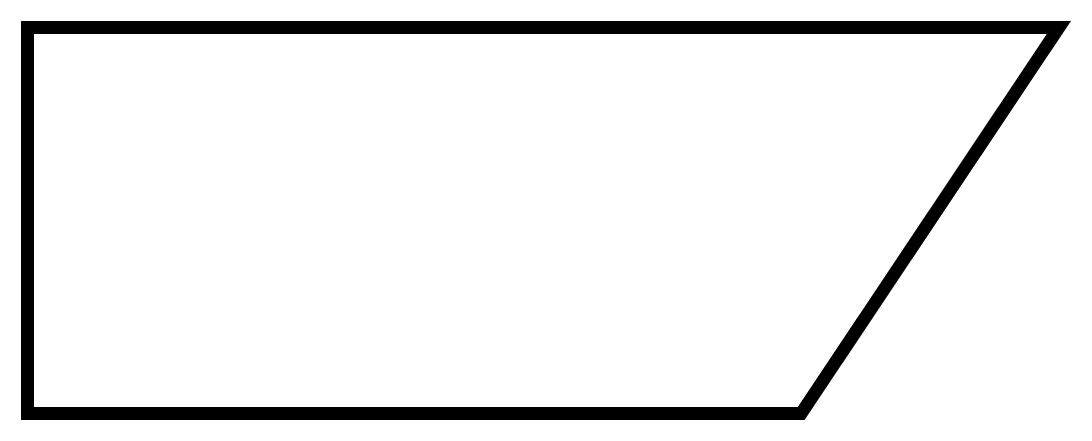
# Model space of a CAD drawing. Header units: millimetres. Extents: x -0.05 to 8.09, y -0.05 to 3.05.
import ezdxf

# ---------------------------------------------------------------- set-up
doc = ezdxf.new("R2010")
doc.units = ezdxf.units.MM

msp = doc.modelspace()

# ---------------------------------------------------------------- linework, layer by layer
at = {"const_width": 0.1}
msp.add_lwpolyline([(0, 3), (8, 3), (6, 0), (0, 0)], close=True, dxfattribs=at)

doc.saveas('drawing.dxf')
